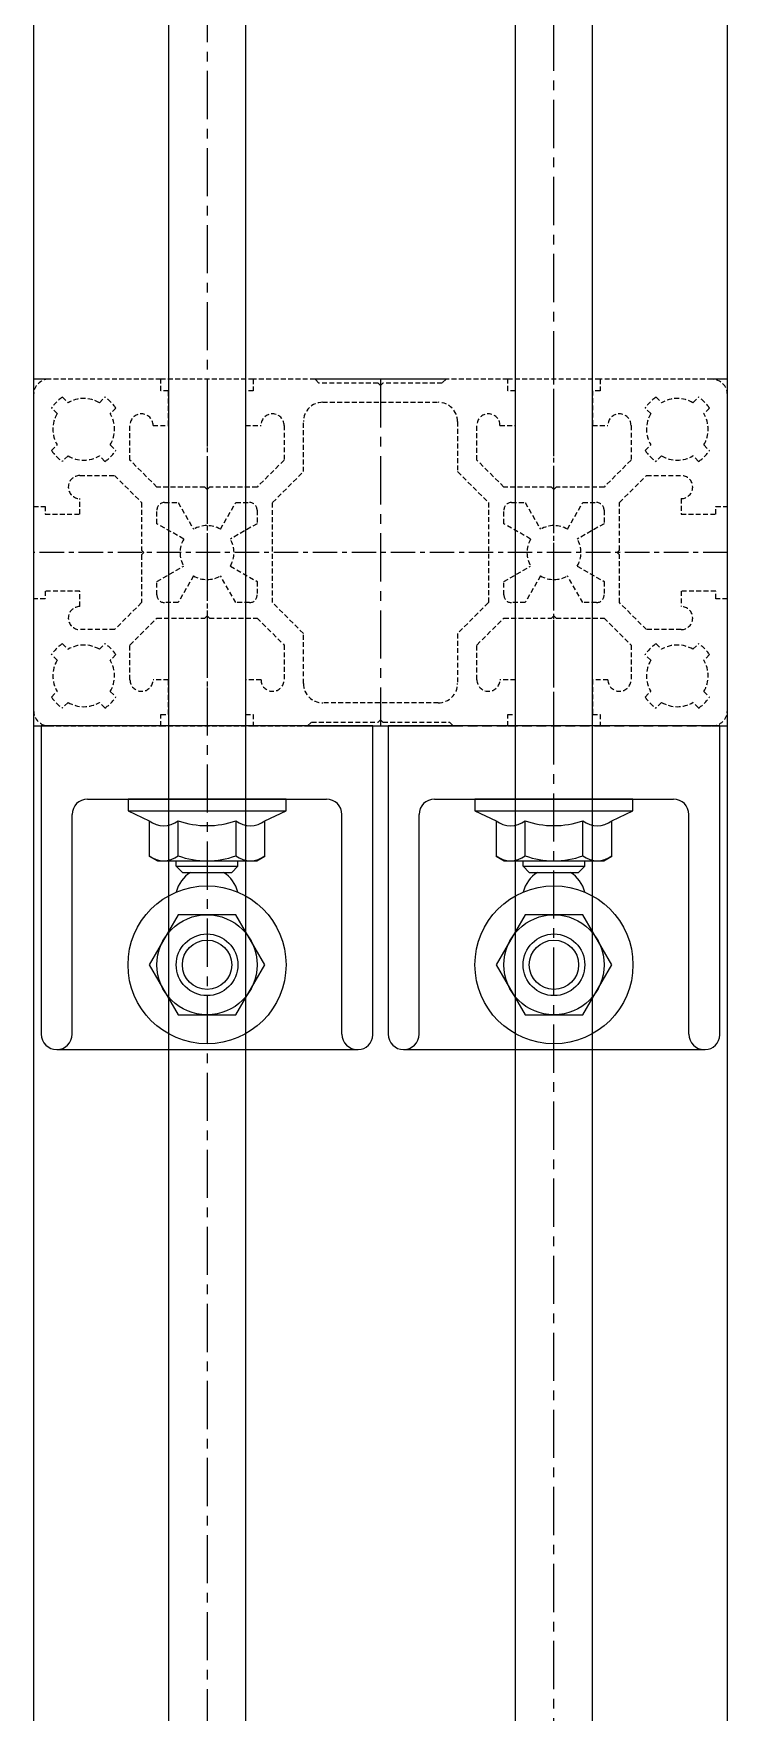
# Model space of a CAD drawing. Header units: inches. Extents: x 0 to 77285, y -118 to 40065.
# Drawn here: x 30884.6 to 30974.6, y 31295.4 to 31513.3 of the extents above; entities that cross this region are included whole.
import ezdxf

# ---------------------------------------------------------------- set-up
doc = ezdxf.new("R2010")
doc.units = ezdxf.units.IN
doc.header["$LTSCALE"] = 5
doc.header["$MEASUREMENT"] = 0
doc.linetypes.add('CENTER', pattern=[2, 1.25, -0.25, 0.25, -0.25])
doc.linetypes.add('HIDDEN', pattern=[0.375, 0.25, -0.125])
for name, color, linetype in [('11', 1, 'CENTER'), ('22', 2, 'HIDDEN'), ('44', 4, 'Continuous'), ('A', 8, 'Continuous')]:
    doc.layers.add(name, color=color, linetype=linetype)

# ---------------------------------------------------------------- blocks, each defined once
blk = doc.blocks.new('A$C47db6cef')
at = {"ltscale": 0.506191}
for p, q in [((16.5, 45), (2, 45)), ((16.5, 43.5), (16.5, 45)), ((28.5, 45), (16.5, 45)), ((28.5, 45), (28.5, 43.5)), ((36.5, 45), (28.5, 45)), ((37, 44.5), (36.5, 45)), ((44.7, 44.5), (37, 44.5)), ((45, 44.2), (44.7, 44.5)), ((45.3, 44.5), (45, 44.2)), ((53, 44.5), (45.3, 44.5)), ((53.5, 45), (53, 44.5)), ((61.5, 45), (53.5, 45)), ((61.5, 43.5), (61.5, 45)), ((73.5, 45), (61.5, 45)), ((73.5, 45), (73.5, 43.5)), ((88, 45), (73.5, 45)), ((0, 43), (0, 28.5)), ((3.74, 42.67), (4.47, 41.95)), ((8.53, 41.95), (9.26, 42.67)), ((17.5, 43.5), (16.5, 43.5)), ((17.5, 39), (17.5, 43.5)), ((27.5, 43.5), (27.5, 39)), ((28.5, 43.5), (27.5, 43.5)), ((37.5, 42), (52.5, 42)), ((62.5, 43.5), (61.5, 43.5)), ((62.5, 39), (62.5, 43.5)), ((72.5, 43.5), (72.5, 39)), ((73.5, 43.5), (72.5, 43.5)), ((80.74, 42.67), (81.47, 41.95)), ((85.53, 41.95), (86.26, 42.67)), ((90, 28.5), (90, 43)), ((3.05, 40.53), (2.33, 41.26)), ((10.67, 41.26), (9.95, 40.53)), ((35, 33), (35, 39.5)), ((55, 39.5), (55, 33)), ((80.05, 40.53), (79.33, 41.26)), ((87.67, 41.26), (86.95, 40.53)), ((12.5, 34.5), (12.5, 39)), ((15.5, 39), (17.5, 39)), ((27.5, 39), (29.5, 39)), ((32.5, 39), (32.5, 34.5)), ((57.5, 34.5), (57.5, 39)), ((60.5, 39), (62.5, 39)), ((72.5, 39), (74.5, 39)), ((77.5, 39), (77.5, 34.5)), ((2.33, 35.74), (3.05, 36.47)), ((4.47, 35.05), (3.74, 34.33)), ((9.26, 34.33), (8.53, 35.05)), ((9.95, 36.47), (10.67, 35.74)), ((79.33, 35.74), (80.05, 36.47)), ((81.47, 35.05), (80.74, 34.33)), ((86.26, 34.33), (85.53, 35.05)), ((86.95, 36.47), (87.67, 35.74)), ((16, 31), (12.5, 34.5)), ((32.5, 34.5), (29, 31)), ((31, 29), (35, 33)), ((55, 33), (59, 29)), ((61, 31), (57.5, 34.5)), ((77.5, 34.5), (74, 31)), ((6, 32.5), (10.5, 32.5)), ((10.5, 32.5), (14, 29)), ((22.2, 31), (16, 31)), ((22.5, 30.7), (22.2, 31)), ((22.8, 31), (22.5, 30.7)), ((29, 31), (22.8, 31)), ((67.2, 31), (61, 31)), ((67.5, 30.7), (67.2, 31)), ((67.8, 31), (67.5, 30.7)), ((74, 31), (67.8, 31)), ((76, 29), (79.5, 32.5)), ((79.5, 32.5), (84, 32.5)), ((0, 28.5), (1.5, 28.5)), ((0, 28.5), (0, 16.5)), ((1.5, 28.5), (1.5, 27.5)), ((6, 27.5), (6, 29.5)), ((14, 29), (14, 22.8)), ((17, 29), (18.75, 29)), ((18.75, 29), (20.75, 25.53)), ((24.25, 25.53), (26.25, 29)), ((26.25, 29), (28, 29)), ((31, 16), (31, 29)), ((59, 29), (59, 16)), ((62, 29), (63.75, 29)), ((63.75, 29), (65.75, 25.53)), ((69.25, 25.53), (71.25, 29)), ((71.25, 29), (73, 29)), ((76, 22.8), (76, 29)), ((84, 29.5), (84, 27.5)), ((88.5, 28.5), (90, 28.5)), ((88.5, 27.5), (88.5, 28.5)), ((90, 16.5), (90, 28.5)), ((1.5, 27.5), (6, 27.5)), ((16, 26.25), (16, 28)), ((19.47, 24.25), (16, 26.25)), ((29, 26.25), (25.53, 24.25)), ((29, 28), (29, 26.25)), ((61, 26.25), (61, 28)), ((64.47, 24.25), (61, 26.25)), ((74, 26.25), (70.53, 24.25)), ((74, 28), (74, 26.25)), ((84, 27.5), (88.5, 27.5)), ((14, 22.8), (14.3, 22.5)), ((14.3, 22.5), (14, 22.2)), ((14, 22.2), (14, 16)), ((75.7, 22.5), (76, 22.8)), ((76, 22.2), (75.7, 22.5)), ((76, 16), (76, 22.2)), ((16, 18.75), (19.47, 20.75)), ((25.53, 20.75), (29, 18.75)), ((61, 18.75), (64.47, 20.75)), ((70.53, 20.75), (74, 18.75)), ((1.5, 17.5), (1.5, 16.5)), ((6, 17.5), (1.5, 17.5)), ((6, 15.5), (6, 17.5)), ((16, 17), (16, 18.75)), ((20.75, 19.47), (18.75, 16)), ((26.25, 16), (24.25, 19.47)), ((29, 18.75), (29, 17)), ((61, 17), (61, 18.75)), ((65.75, 19.47), (63.75, 16)), ((71.25, 16), (69.25, 19.47)), ((74, 18.75), (74, 17)), ((84, 17.5), (84, 15.5)), ((88.5, 17.5), (84, 17.5)), ((88.5, 16.5), (88.5, 17.5)), ((0, 16.5), (0, 2)), ((1.5, 16.5), (0, 16.5)), ((14, 16), (10.5, 12.5)), ((18.75, 16), (17, 16)), ((28, 16), (26.25, 16)), ((35, 12), (31, 16)), ((59, 16), (55, 12)), ((63.75, 16), (62, 16)), ((73, 16), (71.25, 16)), ((79.5, 12.5), (76, 16)), ((90, 16.5), (88.5, 16.5)), ((90, 2), (90, 16.5)), ((12.5, 10.5), (16, 14)), ((16, 14), (22.2, 14)), ((22.2, 14), (22.5, 14.3)), ((22.5, 14.3), (22.8, 14)), ((22.8, 14), (29, 14)), ((29, 14), (32.5, 10.5)), ((57.5, 10.5), (61, 14)), ((61, 14), (67.2, 14)), ((67.2, 14), (67.5, 14.3)), ((67.5, 14.3), (67.8, 14)), ((67.8, 14), (74, 14)), ((74, 14), (77.5, 10.5)), ((10.5, 12.5), (6, 12.5)), ((35, 5.5), (35, 12)), ((55, 12), (55, 5.5)), ((84, 12.5), (79.5, 12.5)), ((3.05, 8.53), (2.33, 9.26)), ((3.74, 10.67), (4.47, 9.95)), ((8.53, 9.95), (9.26, 10.67)), ((10.67, 9.26), (9.95, 8.53)), ((12.5, 6), (12.5, 10.5)), ((32.5, 10.5), (32.5, 6)), ((57.5, 6), (57.5, 10.5)), ((77.5, 10.5), (77.5, 6)), ((80.05, 8.53), (79.33, 9.26)), ((80.74, 10.67), (81.47, 9.95)), ((85.53, 9.95), (86.26, 10.67)), ((87.67, 9.26), (86.95, 8.53)), ((2.33, 3.74), (3.05, 4.47)), ((9.95, 4.47), (10.67, 3.74)), ((17.5, 6), (15.5, 6)), ((17.5, 1.5), (17.5, 6)), ((27.5, 6), (27.5, 1.5)), ((29.5, 6), (27.5, 6)), ((62.5, 6), (60.5, 6)), ((62.5, 1.5), (62.5, 6)), ((72.5, 6), (72.5, 1.5)), ((74.5, 6), (72.5, 6)), ((79.33, 3.74), (80.05, 4.47)), ((86.95, 4.47), (87.67, 3.74)), ((4.47, 3.05), (3.74, 2.33)), ((9.26, 2.33), (8.53, 3.05)), ((52.5, 3), (37.5, 3)), ((81.47, 3.05), (80.74, 2.33)), ((86.26, 2.33), (85.53, 3.05)), ((2, 0), (16.5, 0)), ((16.5, 1.5), (17.5, 1.5)), ((16.5, 0), (16.5, 1.5)), ((16.5, 0), (28.5, 0)), ((27.5, 1.5), (28.5, 1.5)), ((28.5, 1.5), (28.5, 0)), ((28.5, 0), (35.55, 0)), ((35.55, 0), (36.05, 0.5)), ((36.05, 0.5), (44.7, 0.5)), ((44.7, 0.5), (45, 0.8)), ((45, 0.8), (45.3, 0.5)), ((45.3, 0.5), (53.95, 0.5)), ((53.95, 0.5), (54.45, 0)), ((61.5, 1.5), (62.5, 1.5)), ((61.5, 0), (61.5, 1.5)), ((72.5, 1.5), (73.5, 1.5)), ((73.5, 1.5), (73.5, 0))]:
    blk.add_line(p, q, dxfattribs=at)
for p, q in [((54.45, 0), (61.5, 0)), ((61.5, 0), (73.5, 0)), ((73.5, 0), (88, 0))]:
    blk.add_line(p, q)
for centre, radius, start, end in [((2, 43), 2, 90, 180), ((88, 43), 2, 0, 90), ((6.5, 38.5), 5, 123.463, 146.537), ((6.5, 38.5), 4, 59.4775, 120.5225), ((6.5, 38.5), 5, 33.463, 56.537), ((37.5, 39.5), 2.5, 90, 180), ((52.5, 39.5), 2.5, 0, 90), ((83.5, 38.5), 5, 123.463, 146.537), ((83.5, 38.5), 4, 59.4775, 120.5225), ((83.5, 38.5), 5, 33.463, 56.537), ((6.5, 38.5), 4, 149.4775, 210.5225), ((6.5, 38.5), 4, 329.4775, 30.5225), ((14, 39), 1.5, 0, 180), ((31, 39), 1.5, 0, 180), ((59, 39), 1.5, 0, 180), ((76, 39), 1.5, 0, 180), ((83.5, 38.5), 4, 149.4775, 210.5225), ((83.5, 38.5), 4, 329.4775, 30.5225), ((6.5, 38.5), 5, 213.463, 236.537), ((6.5, 38.5), 4, 239.4775, 300.5225), ((6.5, 38.5), 5, 303.463, 326.537), ((83.5, 38.5), 5, 213.463, 236.537), ((83.5, 38.5), 4, 239.4775, 300.5225), ((83.5, 38.5), 5, 303.463, 326.537), ((6, 31), 1.5, 90, 270), ((84, 31), 1.5, 270, 90), ((17, 28), 1, 90, 180), ((28, 28), 1, 0, 90), ((62, 28), 1, 90, 180), ((73, 28), 1, 0, 90), ((22.5, 22.5), 3.5, 150, 210), ((22.5, 22.5), 3.5, 60, 120), ((22.5, 22.5), 3.5, 330, 30), ((67.5, 22.5), 3.5, 150, 210), ((67.5, 22.5), 3.5, 60, 120), ((67.5, 22.5), 3.5, 330, 30), ((22.5, 22.5), 3.5, 240, 300), ((67.5, 22.5), 3.5, 240, 300), ((6, 14), 1.5, 90, 270), ((17, 17), 1, 180, 270), ((28, 17), 1, 270, 0), ((62, 17), 1, 180, 270), ((73, 17), 1, 270, 0), ((84, 14), 1.5, 270, 90), ((6.5, 6.5), 5, 123.463, 146.537), ((6.5, 6.5), 4, 59.4775, 120.5225), ((6.5, 6.5), 5, 33.463, 56.537), ((83.5, 6.5), 5, 123.463, 146.537), ((83.5, 6.5), 4, 59.4775, 120.5225), ((83.5, 6.5), 5, 33.463, 56.537), ((6.5, 6.5), 4, 149.4775, 210.5225), ((6.5, 6.5), 4, 329.4775, 30.5225), ((83.5, 6.5), 4, 149.4775, 210.5225), ((83.5, 6.5), 4, 329.4775, 30.5225), ((14, 6), 1.5, 180, 0), ((31, 6), 1.5, 180, 0), ((37.5, 5.5), 2.5, 180, 270), ((52.5, 5.5), 2.5, 270, 0), ((59, 6), 1.5, 180, 0), ((76, 6), 1.5, 180, 0), ((6.5, 6.5), 5, 213.463, 236.537), ((6.5, 6.5), 4, 239.4775, 300.5225), ((6.5, 6.5), 5, 303.463, 326.537), ((83.5, 6.5), 5, 213.463, 236.537), ((83.5, 6.5), 4, 239.4775, 300.5225), ((83.5, 6.5), 5, 303.463, 326.537), ((2, 2), 2, 180, 270), ((88, 2), 2, 270, 0)]:
    blk.add_arc(centre, radius, start, end, dxfattribs=at)
at = {"layer": '11', "ltscale": 0.506191}
for p, q in [((22.5, 45), (22.5, 0)), ((67.5, 0), (67.5, 45)), ((90, 22.5), (0, 22.5))]:
    blk.add_line(p, q, dxfattribs=at)
at = {"layer": '11'}
blk.add_line((45, 45), (45, 0), dxfattribs=at)
at = {"layer": 'A', "ltscale": 0.506191}
for p, q in [((0, 45), (0, 43)), ((2, 45), (0, 45)), ((53.5, 45), (36.5, 45)), ((90, 45), (88, 45)), ((90, 43), (90, 45)), ((0, 2), (0, 0)), ((0, 0), (2, 0)), ((35.55, 0), (54.45, 0)), ((90, 0), (90, 2))]:
    blk.add_line(p, q, dxfattribs=at)
at = {"layer": 'A'}
blk.add_line((88, 0), (90, 0), dxfattribs=at)
blk = doc.blocks.new('A$C632A6005')
for p, q in [((-21.5, 0), (-21.5, -40)), ((21.5, 0), (-21.5, 0)), ((21.5, -40.1), (21.5, 0)), ((-15.5, -9.5), (15.5, -9.5)), ((10.25, -9.5), (-10.25, -9.5)), ((-10.25, -9.5), (-10.25, -11)), ((10.25, -11), (10.25, -9.5)), ((-17.5, -40), (-17.5, -11.5)), ((-10.25, -11), (10.25, -11)), ((-10.25, -11), (-7.51, -12.3)), ((-7.51, -12.3), (-7.51, -16.89)), ((-3.75, -16.86), (-3.75, -12.3)), ((3.76, -16.86), (3.76, -12.3)), ((7.51, -12.3), (10.25, -11)), ((7.51, -16.89), (7.51, -12.3)), ((17.5, -40), (17.5, -11.5)), ((-7.51, -16.89), (-6.44, -17.5)), ((6.45, -17.5), (7.51, -16.89)), ((-6.44, -17.5), (6.45, -17.5)), ((-4, -18.2), (-4, -17.5)), ((-4, -18.2), (4, -18.2)), ((-3.2, -19), (-4, -18.2)), ((-3.2, -19), (3.2, -19)), ((3.2, -19), (4, -18.2)), ((4, -18.2), (4, -17.5)), ((-3.75, -24.5), (-7.5, -31)), ((3.75, -24.5), (-3.75, -24.5)), ((7.51, -31), (3.75, -24.5)), ((-7.5, -31), (-3.75, -37.5)), ((3.75, -37.5), (7.51, -31)), ((-3.75, -37.5), (3.75, -37.5)), ((-19.5, -42), (19.6, -42))]:
    blk.add_line(p, q)
for radius in [10.25, 6.5, 4, 3.2]:
    blk.add_circle((0, -31), radius)
for centre, radius, start, end in [((-15.5, -11.5), 2, 90, 180), ((15.5, -11.5), 2, 0, 90), ((-5.63, -9.89), 3.06, 232.1211, 307.8789), ((0, -1.68), 11.26, 250.5288, 289.4712), ((5.63, -9.89), 3.06, 232.1211, 307.8789), ((-5.63, -14.44), 3.06, 232.1211, 307.8789), ((0, -6.24), 11.26, 250.5288, 289.4712), ((5.63, -14.44), 3.06, 232.1211, 307.8789), ((0, -22.5), 4.1, 121.3886, 166.7272), ((0, -22.5), 4.1, 13.2728, 58.6114), ((-19.5, -40), 2, 180, 270), ((-19.5, -40), 2, 270, 0), ((19.5, -40), 2, 180, 270), ((19.6, -40.1), 1.9, 270, 0)]:
    blk.add_arc(centre, radius, start, end)
blk = doc.blocks.new('A$C2b6a5857')
for p, q in [((-45, 0), (-45, -550)), ((45, -550), (45, 0))]:
    blk.add_line(p, q)
at = {"layer": '11'}
for p, q in [((-22.5, 0), (-22.5, -550)), ((22.5, -550), (22.5, 0))]:
    blk.add_line(p, q, dxfattribs=at)
at = {"layer": 'A'}
for p, q in [((-27.5, 0), (-27.5, -550)), ((-17.5, 0), (-17.5, -550)), ((17.5, -550), (17.5, 0)), ((27.5, -550), (27.5, 0))]:
    blk.add_line(p, q, dxfattribs=at)
at = {"layer": '22'}
blk.add_blockref('A$C47db6cef', (-45, -195), dxfattribs=at)
at = {"layer": '44'}
for p in [(-22.5, -195), (22.5, -195)]:
    blk.add_blockref('A$C632A6005', p, dxfattribs=at)
blk = doc.blocks.new('A$Cbabc4c28')
blk.add_blockref('A$C2b6a5857', (-230, -105.5))
blk = doc.blocks.new('A$C0221f52f')
blk.add_blockref('A$Cbabc4c28', (1365, 0))

msp = doc.modelspace()

# ---------------------------------------------------------------- block references
msp.add_blockref('A$C0221f52f', (29794.6497809, 31723.9651373))

doc.saveas('drawing.dxf')
